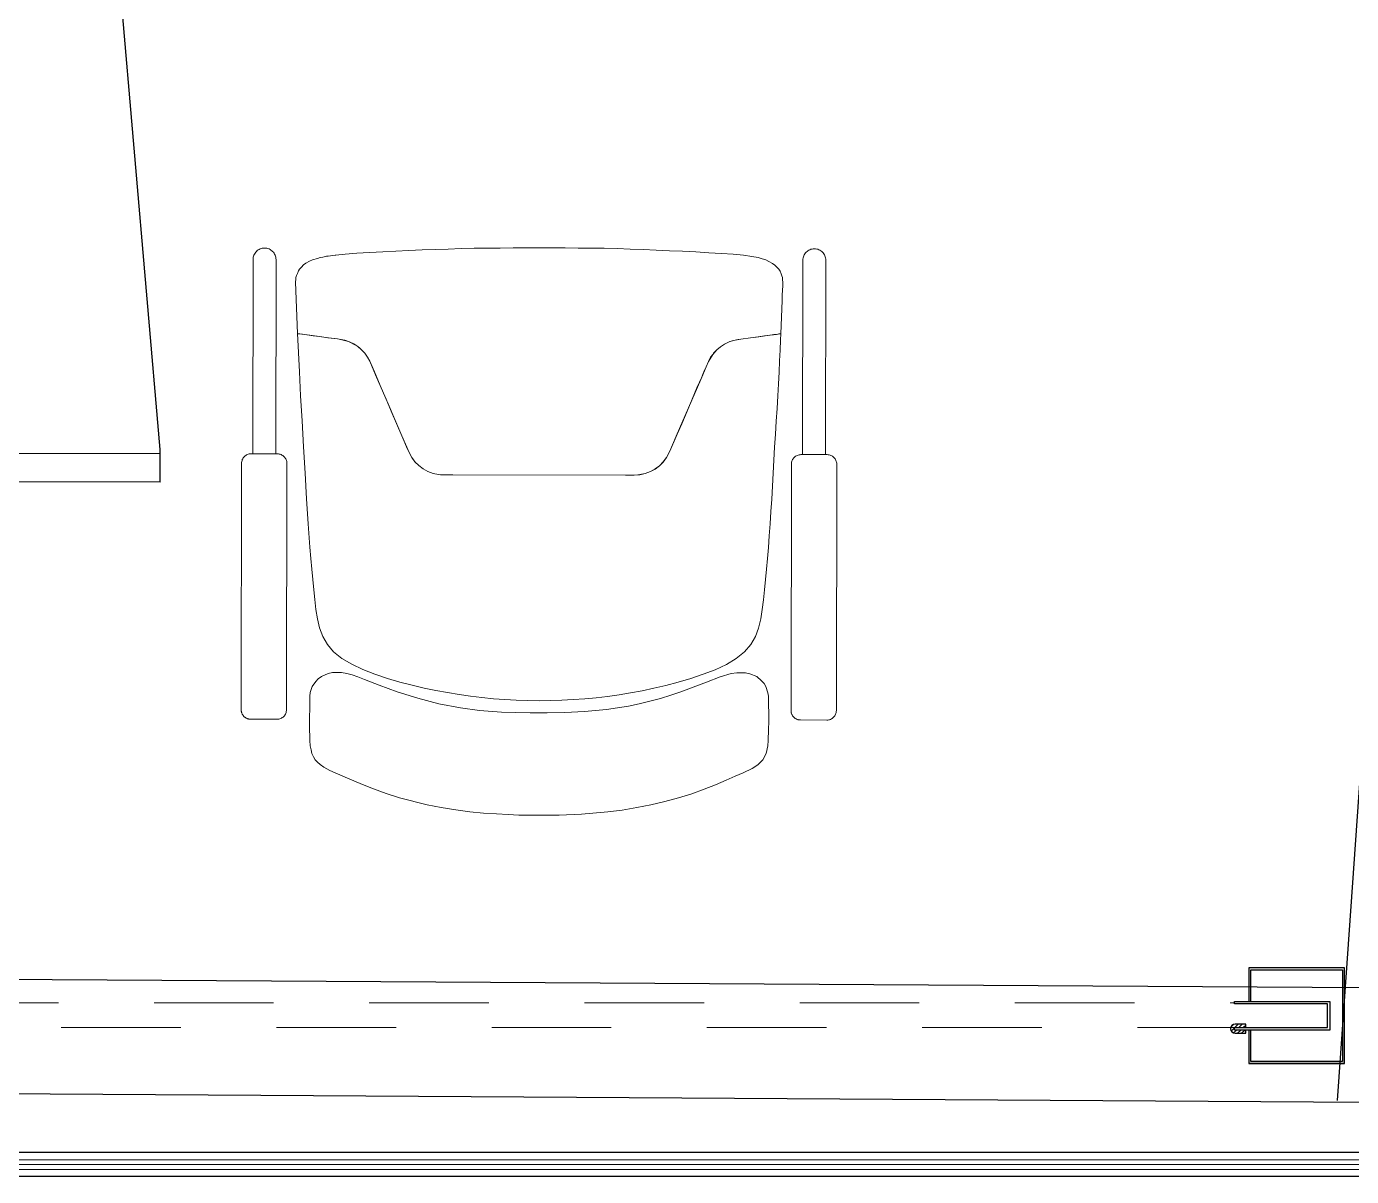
# Model space of a CAD drawing. Header units: inches. Extents: x 54 to 199, y 70 to 109.
# Drawn here: x 132.937 to 134.323, y 72.515 to 73.718 of the extents above; entities that cross this region are included whole.
import ezdxf
from ezdxf.enums import TextEntityAlignment as Align

# ---------------------------------------------------------------- set-up
doc = ezdxf.new("R2010")
doc.units = ezdxf.units.IN
doc.header["$MEASUREMENT"] = 0
for name, pattern in [('21212-FC-A-XREF-GROUND FLOOR PLAN-REV-31-10-12$0$HIDDEN', [0.375, 0.25, -0.125]), ('ACAD_ISO03W100', [30, 12, -18]), ('HIDDEN', [0.375, 0.25, -0.125]), ('HIDDEN2', [0.1875, 0.125, -0.0625])]:
    doc.linetypes.add(name, pattern=pattern)
for name, color, linetype, lineweight in [('21212-FC-A-XREF-GROUND FLOOR PLAN-REV-31-10-12$0$HIDDEN-EEE', 6, '21212-FC-A-XREF-GROUND FLOOR PLAN-REV-31-10-12$0$HIDDEN', 9), ('GLASS-EEE', 140, 'Continuous', 5), ('HIDDEN-EEE', 6, 'HIDDEN', 9)]:
    doc.layers.add(name, color=color, linetype=linetype, lineweight=lineweight)
for name, color, linetype in [('A002_Pen02', 2, 'Continuous'), ('DETAIL', 2, 'Continuous'), ('FINISH-AR', 252, 'Continuous'), ('Fixation', 1, 'Continuous'), ('hatch', 2, 'Continuous'), ('HATCH-AR', 251, 'Continuous')]:
    doc.layers.add(name, color=color, linetype=linetype)
doc.layers.add('GOLDCLADDING', color=7, linetype='Continuous', true_color=0xffc20a)
doc.styles.add('ROMANS', font='romans.shx')

# ---------------------------------------------------------------- blocks, each defined once
blk = doc.blocks.new('GRWRFHRH')
at = {"color": 252, "lineweight": 25}
for p, q in [((-6.9011, 0.606), (-6.9994, 1.7489)), ((-6.901, 0.5718), (-6.9009, 0.6016)), ((-6.901, 0.5718), (-7.501, 0.5727))]:
    blk.add_line(p, q, dxfattribs=at)
at = {"color": 252, "linetype": 'Continuous'}
for p, q in [((6.7345, -0.1296, 0.1445), (-8.3291, -0.1296, -0.1104)), ((6.7345, -0.1546, 0.1461), (-8.3291, -0.1546, -0.1104)), ((6.7345, -0.1546, 0.1461), (-8.3291, -0.1546, -0.1104))]:
    blk.add_line(p, q, dxfattribs=at)
at = {"color": 252, "lineweight": 25}
blk.add_arc((-6.9509, 0.6017), 0.05, 359.915, 4.915, dxfattribs=at)
at = {"layer": '21212-FC-A-XREF-GROUND FLOOR PLAN-REV-31-10-12$0$HIDDEN-EEE', "color": 252, "linetype": 'HIDDEN', "ltscale": 0.5}
for p, q in [((-8.4824, 0.0272), (-5.7778, 0.0272)), ((-8.5794, 0.0012), (-5.7662, 0.0012))]:
    blk.add_line(p, q, dxfattribs=at)
at = {"layer": 'A002_Pen02', "color": 252, "linetype": 'ACAD_ISO03W100'}
blk.add_line((-7.5009, 0.6027), (-6.9009, 0.6018), dxfattribs=at)
at = {"layer": 'DETAIL', "color": 252, "linetype": 'Continuous'}
blk.add_line((6.7345, -0.1546, 0.1461), (-8.3291, -0.1546, -0.1104), dxfattribs=at)
at = {"layer": 'FINISH-AR', "color": 252}
blk.add_line((-5.6703, -0.0749), (-5.6352, 0.4206), dxfattribs=at)
at = {"layer": 'FINISH-AR', "color": 252, "linetype": 'HIDDEN2', "ltscale": 0.5}
for p, q in [((-5.6628, 0.0637), (-5.7628, 0.0637)), ((-5.7628, 0.0637), (-5.7628, 0.0287)), ((-5.7608, 0.0287), (-5.7608, 0.0617)), ((-5.7608, 0.0617), (-5.6648, 0.0617)), ((-5.6648, 0.0617), (-5.6648, -0.0342)), ((-5.6628, -0.0362), (-5.6628, 0.0637)), ((-5.7778, 0.0287), (-5.6783, 0.0287)), ((-5.7778, 0.0262), (-5.7778, 0.0287)), ((-5.7628, 0.0287), (-5.7608, 0.0287)), ((-5.6783, 0.0287), (-5.6783, -0.0013)), ((-5.6808, 0.0262), (-5.7778, 0.0262)), ((-5.6808, 0.0012), (-5.6808, 0.0262)), ((-5.7778, -0.0013), (-5.7778, 0.0012)), ((-5.7778, 0.0012), (-5.6808, 0.0012)), ((-5.6783, -0.0013), (-5.7778, -0.0013)), ((-5.7608, -0.0013), (-5.7628, -0.0013)), ((-5.7628, -0.0013), (-5.7628, -0.0362)), ((-5.7608, -0.0342), (-5.7608, -0.0013)), ((-5.6628, -0.0362), (-5.7628, -0.0362)), ((-5.7628, -0.0362), (-5.6628, -0.0362)), ((-5.6648, -0.0342), (-5.7608, -0.0342)), ((-5.6648, -0.0342), (-5.7608, -0.0342))]:
    blk.add_line(p, q, dxfattribs=at)
at = {"layer": 'Fixation', "color": 252}
for p, q in [((-5.7662, 0.0047), (-5.7772, 0.0047)), ((-5.7662, 0.0012), (-5.7662, 0.0047)), ((-5.7772, -0.0047), (-5.7662, -0.0047)), ((-5.7662, -0.0047), (-5.7662, -0.0013))]:
    blk.add_line(p, q, dxfattribs=at)
blk.add_arc((-5.7772, 0), 0.00475, 90, 270, dxfattribs=at)
at = {"layer": 'GLASS-EEE', "color": 252}
for p, q in [((6.7295, -0.1371, 0.1436), (-8.3241, -0.1371, -0.1104)), ((6.7295, -0.1471, 0.1436), (-8.3241, -0.1471, -0.1104)), ((6.7225, -0.1421, 0.1437), (-8.3171, -0.1421, -0.1102))]:
    blk.add_line(p, q, dxfattribs=at)
at = {"layer": 'hatch', "color": 252, "linetype": 'Continuous'}
for p, q in [((-5.7816, 0.0018), (-5.779, 0.0044)), ((-5.7813, -0.0024), (-5.7787, 0.0003)), ((-5.7777, 0.0012), (-5.7742, 0.0047)), ((-5.7733, 0.0012), (-5.7698, 0.0047)), ((-5.7689, 0.0012), (-5.7662, 0.0039)), ((-5.779, -0.0044), (-5.7758, -0.0013)), ((-5.7749, -0.0047), (-5.7714, -0.0013)), ((-5.7705, -0.0047), (-5.767, -0.0013))]:
    blk.add_line(p, q, dxfattribs=at)
at = {"layer": 'HATCH-AR', "color": 252}
for p, q in [((-8.6284, 0.0616), (-5.6397, 0.043)), ((-5.6404, -0.077), (-8.6291, -0.0584))]:
    blk.add_line(p, q, dxfattribs=at)
at = {"layer": 'HIDDEN-EEE', "color": 252, "linetype": 'HIDDEN2', "ltscale": 300}
for p, q in [((-6.8042, 0.6015), (-6.8039, 0.8047)), ((-6.7802, 0.6014), (-6.7799, 0.8047)), ((-6.7449, 0.8029), (-6.7417, 0.8044)), ((-6.7417, 0.8044), (-6.7365, 0.8059)), ((-6.7365, 0.8059), (-6.7336, 0.8068)), ((-6.7336, 0.8068), (-6.731, 0.8073)), ((-6.731, 0.8073), (-6.727, 0.8081)), ((-6.727, 0.8081), (-6.7254, 0.8082)), ((-6.7254, 0.8082), (-6.7182, 0.8093)), ((-6.7182, 0.8093), (-6.7172, 0.8092)), ((-6.7172, 0.8092), (-6.7075, 0.8103)), ((-6.7075, 0.8103), (-6.6953, 0.8112)), ((-6.6953, 0.8112), (-6.6821, 0.812)), ((-6.6821, 0.812), (-6.6683, 0.8127)), ((-6.6683, 0.8127), (-6.6546, 0.8134)), ((-6.6546, 0.8134), (-6.6409, 0.814)), ((-6.6409, 0.814), (-6.6272, 0.8147)), ((-6.6272, 0.8147), (-6.6136, 0.8153)), ((-6.6136, 0.8153), (-6.6, 0.8157)), ((-6.6, 0.8157), (-6.5864, 0.8161)), ((-6.5864, 0.8161), (-6.5728, 0.8164)), ((-6.5728, 0.8164), (-6.5591, 0.8166)), ((-6.5591, 0.8166), (-6.5455, 0.8167)), ((-6.5455, 0.8167), (-6.5319, 0.8168)), ((-6.5319, 0.8168), (-6.5183, 0.8168)), ((-6.5183, 0.8168), (-6.5047, 0.8168)), ((-6.5047, 0.8168), (-6.4911, 0.8168)), ((-6.4911, 0.8168), (-6.4775, 0.8168)), ((-6.4775, 0.8168), (-6.4639, 0.8167)), ((-6.4639, 0.8167), (-6.4503, 0.8166)), ((-6.4503, 0.8166), (-6.4367, 0.8164)), ((-6.4367, 0.8164), (-6.4231, 0.8161)), ((-6.4231, 0.8161), (-6.4095, 0.8157)), ((-6.4095, 0.8157), (-6.3959, 0.8152)), ((-6.3959, 0.8152), (-6.3823, 0.8146)), ((-6.3823, 0.8146), (-6.3686, 0.8139)), ((-6.3686, 0.8139), (-6.3549, 0.8133)), ((-6.3549, 0.8133), (-6.3411, 0.8126)), ((-6.3411, 0.8126), (-6.3274, 0.8118)), ((-6.3274, 0.8118), (-6.3142, 0.8111)), ((-6.3142, 0.8111), (-6.302, 0.8102)), ((-6.302, 0.8102), (-6.2913, 0.8091)), ((-6.2913, 0.8091), (-6.2825, 0.8079)), ((-6.2825, 0.8079), (-6.2758, 0.8067)), ((-6.2758, 0.8067), (-6.2718, 0.8053)), ((-6.2718, 0.8053), (-6.2678, 0.8042)), ((-6.2678, 0.8042), (-6.2646, 0.8027)), ((-6.2294, 0.6006), (-6.2291, 0.8039)), ((-6.2054, 0.6006), (-6.2051, 0.8038)), ((-6.7585, 0.7879), (-6.7576, 0.7899)), ((-6.7576, 0.7899), (-6.7565, 0.7927)), ((-6.7565, 0.7927), (-6.7552, 0.7947)), ((-6.7552, 0.7947), (-6.7534, 0.7967)), ((-6.7534, 0.7967), (-6.7511, 0.7991)), ((-6.7511, 0.7991), (-6.7486, 0.8009)), ((-6.7486, 0.8009), (-6.7449, 0.8029)), ((-6.2646, 0.8027), (-6.2609, 0.8007)), ((-6.2609, 0.8007), (-6.2584, 0.7989)), ((-6.2584, 0.7989), (-6.2561, 0.7965)), ((-6.2561, 0.7965), (-6.2543, 0.7945)), ((-6.2543, 0.7945), (-6.253, 0.7925)), ((-6.253, 0.7925), (-6.2519, 0.7897)), ((-6.2519, 0.7897), (-6.251, 0.7877)), ((-6.7595, 0.781), (-6.7592, 0.784)), ((-6.7573, 0.7272), (-6.7595, 0.781)), ((-6.7592, 0.784), (-6.759, 0.786)), ((-6.759, 0.786), (-6.7585, 0.7879)), ((-6.251, 0.7877), (-6.2505, 0.7858)), ((-6.2502, 0.7771), (-6.2506, 0.7677)), ((-6.2505, 0.7858), (-6.2503, 0.7838)), ((-6.2503, 0.7838), (-6.25, 0.7808)), ((-6.25, 0.7808), (-6.2502, 0.7771)), ((-6.2508, 0.7619), (-6.2522, 0.727)), ((-6.2506, 0.7677), (-6.2508, 0.7619)), ((-6.7566, 0.7271), (-6.7573, 0.7272)), ((-6.7573, 0.7272), (-6.7496, 0.7262)), ((-6.7555, 0.6872), (-6.7573, 0.7272)), ((-6.7573, 0.7272), (-6.7573, 0.7272)), ((-6.7556, 0.727), (-6.7566, 0.7271)), ((-6.7528, 0.7266), (-6.7556, 0.727)), ((-6.7496, 0.7262), (-6.7528, 0.7266)), ((-6.7411, 0.725), (-6.7496, 0.7262)), ((-6.7496, 0.7262), (-6.7343, 0.7241)), ((-6.7343, 0.7241), (-6.7411, 0.725)), ((-6.7257, 0.7229), (-6.7343, 0.7241)), ((-6.7343, 0.7241), (-6.725, 0.7228)), ((-6.7155, 0.7216), (-6.7257, 0.7229)), ((-6.725, 0.7228), (-6.7155, 0.7216)), ((-6.7125, 0.7211), (-6.7155, 0.7216)), ((-6.7155, 0.7216), (-6.7078, 0.7202)), ((-6.704, 0.7189), (-6.7125, 0.7211)), ((-6.2941, 0.7214), (-6.3018, 0.72)), ((-6.3018, 0.72), (-6.2968, 0.721)), ((-6.2968, 0.721), (-6.2941, 0.7214)), ((-6.2839, 0.7228), (-6.2941, 0.7214)), ((-6.2941, 0.7214), (-6.2839, 0.7228)), ((-6.2839, 0.7228), (-6.2752, 0.7239)), ((-6.2759, 0.7238), (-6.2839, 0.7228)), ((-6.2691, 0.7248), (-6.2759, 0.7238)), ((-6.2752, 0.7239), (-6.2684, 0.7249)), ((-6.2638, 0.7255), (-6.2691, 0.7248)), ((-6.2684, 0.7249), (-6.2632, 0.7256)), ((-6.2599, 0.726), (-6.2638, 0.7255)), ((-6.2632, 0.7256), (-6.2594, 0.7261)), ((-6.2571, 0.7264), (-6.2599, 0.726)), ((-6.2594, 0.7261), (-6.2567, 0.7264)), ((-6.2552, 0.7266), (-6.2571, 0.7264)), ((-6.2567, 0.7264), (-6.2549, 0.7267)), ((-6.2541, 0.7268), (-6.2552, 0.7266)), ((-6.2549, 0.7267), (-6.2522, 0.727)), ((-6.253, 0.7269), (-6.2541, 0.7268)), ((-6.2522, 0.727), (-6.253, 0.7269)), ((-6.2525, 0.7206), (-6.2529, 0.71)), ((-6.2522, 0.727), (-6.2525, 0.7206)), ((-6.7078, 0.7202), (-6.703, 0.7186)), ((-6.7012, 0.7177), (-6.704, 0.7189)), ((-6.703, 0.7186), (-6.6985, 0.7164)), ((-6.6943, 0.7137), (-6.7012, 0.7177)), ((-6.6985, 0.7164), (-6.6943, 0.7137)), ((-6.6924, 0.7121), (-6.6943, 0.7137)), ((-6.6943, 0.7137), (-6.6908, 0.7107)), ((-6.687, 0.7067), (-6.6924, 0.7121)), ((-6.6908, 0.7107), (-6.687, 0.7067)), ((-6.6841, 0.7026), (-6.687, 0.7067)), ((-6.687, 0.7067), (-6.6841, 0.7026)), ((-6.3234, 0.7053), (-6.3191, 0.7103)), ((-6.3225, 0.7066), (-6.3234, 0.7053)), ((-6.3188, 0.7106), (-6.3225, 0.7066)), ((-6.3191, 0.7103), (-6.3153, 0.7135)), ((-6.3153, 0.7135), (-6.3188, 0.7106)), ((-6.3111, 0.7162), (-6.3153, 0.7135)), ((-6.3153, 0.7135), (-6.3111, 0.7162)), ((-6.3111, 0.7162), (-6.3056, 0.7188)), ((-6.3062, 0.7185), (-6.3111, 0.7162)), ((-6.3018, 0.72), (-6.3062, 0.7185)), ((-6.3056, 0.7188), (-6.3018, 0.72)), ((-6.2529, 0.71), (-6.2534, 0.6988)), ((-6.6817, 0.6982), (-6.6841, 0.7026)), ((-6.6841, 0.7026), (-6.6817, 0.6982)), ((-6.6793, 0.6925), (-6.6817, 0.6982)), ((-6.6817, 0.6982), (-6.677, 0.6872)), ((-6.3278, 0.698), (-6.3302, 0.6925)), ((-6.3302, 0.6925), (-6.3278, 0.698)), ((-6.3278, 0.698), (-6.3234, 0.7053)), ((-6.3255, 0.7025), (-6.3278, 0.698)), ((-6.3234, 0.7053), (-6.3255, 0.7025)), ((-6.2534, 0.6988), (-6.254, 0.687)), ((-6.7542, 0.6622), (-6.7555, 0.6872)), ((-6.6747, 0.6817), (-6.6793, 0.6925)), ((-6.677, 0.6872), (-6.6698, 0.6704)), ((-6.6698, 0.6704), (-6.6747, 0.6817)), ((-6.3359, 0.6793), (-6.3614, 0.62)), ((-6.3398, 0.6703), (-6.3349, 0.6816)), ((-6.3325, 0.6871), (-6.3359, 0.6793)), ((-6.3349, 0.6816), (-6.3302, 0.6925)), ((-6.3302, 0.6925), (-6.3325, 0.6871)), ((-6.254, 0.687), (-6.2547, 0.6748)), ((-6.6648, 0.6586), (-6.6698, 0.6704)), ((-6.6698, 0.6704), (-6.6626, 0.6536)), ((-6.3448, 0.6585), (-6.3398, 0.6703)), ((-6.2547, 0.6748), (-6.2554, 0.6621)), ((-6.7527, 0.6359), (-6.7542, 0.6622)), ((-6.6594, 0.6462), (-6.6648, 0.6586)), ((-6.6626, 0.6536), (-6.6556, 0.6372)), ((-6.3502, 0.646), (-6.3448, 0.6585)), ((-6.2554, 0.6621), (-6.2561, 0.649)), ((-6.6538, 0.633), (-6.6594, 0.6462)), ((-6.6556, 0.6372), (-6.6483, 0.6201)), ((-6.3558, 0.6329), (-6.3502, 0.646)), ((-6.2561, 0.649), (-6.257, 0.6357)), ((-6.751, 0.6087), (-6.7527, 0.6359)), ((-6.6483, 0.6201), (-6.6538, 0.633)), ((-6.3605, 0.622), (-6.3558, 0.6329)), ((-6.257, 0.6357), (-6.2578, 0.6221)), ((-6.6423, 0.6063), (-6.6483, 0.6201)), ((-6.6483, 0.6201), (-6.6408, 0.6027)), ((-6.3682, 0.6041), (-6.3605, 0.622)), ((-6.3614, 0.62), (-6.3682, 0.6041)), ((-6.2578, 0.6221), (-6.2586, 0.6085)), ((-6.7785, 0.6014), (-6.8059, 0.6015)), ((-6.7495, 0.5813), (-6.751, 0.6087)), ((-6.6408, 0.6027), (-6.6423, 0.6063)), ((-6.638, 0.5977), (-6.6408, 0.6027)), ((-6.6408, 0.6027), (-6.638, 0.5976)), ((-6.6346, 0.5931), (-6.638, 0.5977)), ((-6.638, 0.5976), (-6.6343, 0.5928)), ((-6.3753, 0.5927), (-6.3716, 0.5975)), ((-6.3716, 0.5976), (-6.375, 0.593)), ((-6.3682, 0.6041), (-6.3716, 0.5976)), ((-6.3716, 0.5975), (-6.3682, 0.6041)), ((-6.2586, 0.6085), (-6.2594, 0.5948)), ((-6.2311, 0.6006), (-6.2037, 0.6006)), ((-6.8159, 0.5915), (-6.8163, 0.3338)), ((-6.7689, 0.3338), (-6.7685, 0.5914)), ((-6.631, 0.5895), (-6.6346, 0.5931)), ((-6.6343, 0.5928), (-6.6306, 0.5891)), ((-6.6306, 0.5891), (-6.631, 0.5895)), ((-6.626, 0.5856), (-6.6306, 0.5891)), ((-6.6306, 0.5891), (-6.626, 0.5856)), ((-6.6211, 0.583), (-6.626, 0.5856)), ((-6.626, 0.5856), (-6.6211, 0.583)), ((-6.6157, 0.5809), (-6.6211, 0.583)), ((-6.6211, 0.583), (-6.6157, 0.5809)), ((-6.3885, 0.5829), (-6.394, 0.5808)), ((-6.394, 0.5808), (-6.3885, 0.5829)), ((-6.3885, 0.5829), (-6.3836, 0.5856)), ((-6.3836, 0.5855), (-6.3885, 0.5829)), ((-6.3791, 0.589), (-6.3836, 0.5855)), ((-6.3836, 0.5856), (-6.3791, 0.589)), ((-6.375, 0.593), (-6.3791, 0.589)), ((-6.3791, 0.589), (-6.3753, 0.5927)), ((-6.2594, 0.5948), (-6.2602, 0.5811)), ((-6.2415, 0.333), (-6.2411, 0.5906)), ((-6.1937, 0.5906), (-6.1941, 0.3329)), ((-6.748, 0.5543), (-6.7495, 0.5813)), ((-6.6101, 0.5797), (-6.6157, 0.5809)), ((-6.6157, 0.5809), (-6.6101, 0.5797)), ((-6.6081, 0.5796), (-6.6101, 0.5797)), ((-6.6101, 0.5797), (-6.6081, 0.5796)), ((-6.5952, 0.5793), (-6.6081, 0.5796)), ((-6.6081, 0.5796), (-6.5952, 0.5793)), ((-6.4145, 0.5792), (-6.5952, 0.5793)), ((-6.5952, 0.5793), (-6.4144, 0.5792)), ((-6.4053, 0.5792), (-6.4145, 0.5792)), ((-6.4144, 0.5792), (-6.4053, 0.5792)), ((-6.4015, 0.5795), (-6.4053, 0.5792)), ((-6.4053, 0.5792), (-6.4015, 0.5795)), ((-6.394, 0.5808), (-6.4015, 0.5795)), ((-6.4015, 0.5795), (-6.3996, 0.5796)), ((-6.3996, 0.5796), (-6.394, 0.5808)), ((-6.2602, 0.5811), (-6.2609, 0.5675)), ((-6.7464, 0.5283), (-6.748, 0.5543)), ((-6.2617, 0.5541), (-6.2625, 0.541)), ((-6.2609, 0.5675), (-6.2617, 0.5541)), ((-6.2625, 0.541), (-6.2633, 0.5281)), ((-6.7446, 0.5038), (-6.7464, 0.5283)), ((-6.2633, 0.5281), (-6.2642, 0.5156)), ((-6.2642, 0.5156), (-6.2651, 0.5036)), ((-6.7436, 0.4921), (-6.7446, 0.5038)), ((-6.2651, 0.5036), (-6.2661, 0.492)), ((-6.7426, 0.4809), (-6.7436, 0.4921)), ((-6.2661, 0.492), (-6.2671, 0.4807)), ((-6.7415, 0.4699), (-6.7426, 0.4809)), ((-6.2671, 0.4807), (-6.2682, 0.4698)), ((-6.7404, 0.4593), (-6.7415, 0.4699)), ((-6.7393, 0.4489), (-6.7404, 0.4593)), ((-6.2693, 0.4591), (-6.2704, 0.4487)), ((-6.2682, 0.4698), (-6.2693, 0.4591)), ((-6.7381, 0.4387), (-6.7393, 0.4489)), ((-6.2704, 0.4487), (-6.2716, 0.4385)), ((-6.7366, 0.4288), (-6.7381, 0.4387)), ((-6.2716, 0.4385), (-6.2732, 0.4287)), ((-6.7343, 0.4194), (-6.7366, 0.4288)), ((-6.731, 0.4104), (-6.7343, 0.4194)), ((-6.2754, 0.4192), (-6.2788, 0.4103)), ((-6.2732, 0.4287), (-6.2754, 0.4192)), ((-6.7262, 0.4021), (-6.731, 0.4104)), ((-6.7197, 0.3944), (-6.7262, 0.4021)), ((-6.2836, 0.4019), (-6.2901, 0.3942)), ((-6.2788, 0.4103), (-6.2836, 0.4019)), ((-6.7111, 0.3875), (-6.7197, 0.3944)), ((-6.2901, 0.3942), (-6.2987, 0.3873)), ((-6.7007, 0.3813), (-6.7111, 0.3875)), ((-6.6891, 0.3758), (-6.7007, 0.3813)), ((-6.6765, 0.3709), (-6.6891, 0.3758)), ((-6.3208, 0.3756), (-6.3333, 0.3708)), ((-6.3091, 0.3811), (-6.3208, 0.3756)), ((-6.2987, 0.3873), (-6.3091, 0.3811)), ((-6.7421, 0.3582, 0.4194), (-6.7384, 0.3633, 0.4194)), ((-6.7384, 0.3633, 0.4194), (-6.7357, 0.3661, 0.4194)), ((-6.7357, 0.3661, 0.4194), (-6.7324, 0.3686, 0.4194)), ((-6.7324, 0.3686, 0.4194), (-6.7254, 0.3715, 0.4194)), ((-6.7254, 0.3715, 0.4194), (-6.7208, 0.3727, 0.4194)), ((-6.7208, 0.3727, 0.4194), (-6.7157, 0.3728, 0.4194)), ((-6.7157, 0.3728, 0.4194), (-6.7115, 0.3727, 0.4194)), ((-6.7115, 0.3727, 0.4194), (-6.7059, 0.3716, 0.4194)), ((-6.7059, 0.3716, 0.4194), (-6.7002, 0.3702, 0.4194)), ((-6.7002, 0.3702, 0.4194), (-6.6942, 0.3682, 0.4194)), ((-6.6942, 0.3682, 0.4194), (-6.6874, 0.3655, 0.4194)), ((-6.6874, 0.3655, 0.4194), (-6.6722, 0.3596, 0.4194)), ((-6.6635, 0.3665), (-6.6765, 0.3709)), ((-6.6504, 0.3627), (-6.6635, 0.3665)), ((-6.6375, 0.3593), (-6.6504, 0.3627)), ((-6.3595, 0.3626), (-6.3723, 0.3592)), ((-6.3464, 0.3664), (-6.3595, 0.3626)), ((-6.3566, 0.3525, 0.4194), (-6.3299, 0.3626, 0.4194)), ((-6.3333, 0.3708), (-6.3464, 0.3664)), ((-6.3299, 0.3626, 0.4194), (-6.3156, 0.3681, 0.4194)), ((-6.3156, 0.3681, 0.4194), (-6.3039, 0.3715, 0.4194)), ((-6.3039, 0.3715, 0.4194), (-6.2983, 0.3725, 0.4194)), ((-6.2983, 0.3725, 0.4194), (-6.289, 0.3725, 0.4194)), ((-6.289, 0.3725, 0.4194), (-6.2844, 0.3713, 0.4194)), ((-6.2844, 0.3713, 0.4194), (-6.2774, 0.3684, 0.4194)), ((-6.2774, 0.3684, 0.4194), (-6.2723, 0.364, 0.4194)), ((-6.2723, 0.364, 0.4194), (-6.2697, 0.3612, 0.4194)), ((-6.2697, 0.3612, 0.4194), (-6.2677, 0.3581, 0.4194)), ((-6.7449, 0.3132, 0.4194), (-6.7447, 0.348, 0.4194)), ((-6.7447, 0.348, 0.4194), (-6.7442, 0.3517, 0.4194)), ((-6.7442, 0.3517, 0.4194), (-6.7421, 0.3582, 0.4194)), ((-6.6722, 0.3596, 0.4194), (-6.6533, 0.3526, 0.4194)), ((-6.6533, 0.3526, 0.4194), (-6.6318, 0.3457, 0.4194)), ((-6.625, 0.3563), (-6.6375, 0.3593)), ((-6.6127, 0.3537), (-6.625, 0.3563)), ((-6.6005, 0.3516), (-6.6127, 0.3537)), ((-6.5885, 0.3495), (-6.6005, 0.3516)), ((-6.5766, 0.3478), (-6.5885, 0.3495)), ((-6.5646, 0.3464), (-6.5766, 0.3478)), ((-6.5527, 0.3452), (-6.5646, 0.3464)), ((-6.4452, 0.3463), (-6.4571, 0.3452)), ((-6.4333, 0.3477), (-6.4452, 0.3463)), ((-6.4213, 0.3494), (-6.4333, 0.3477)), ((-6.4093, 0.3513), (-6.4213, 0.3494)), ((-6.3972, 0.3536), (-6.4093, 0.3513)), ((-6.3848, 0.3562), (-6.3972, 0.3536)), ((-6.3723, 0.3592), (-6.3848, 0.3562)), ((-6.378, 0.3456, 0.4194), (-6.3671, 0.349, 0.4194)), ((-6.3671, 0.349, 0.4194), (-6.3566, 0.3525, 0.4194)), ((-6.2677, 0.3581, 0.4194), (-6.2656, 0.3515, 0.4194)), ((-6.2656, 0.3515, 0.4194), (-6.2651, 0.3478, 0.4194)), ((-6.2651, 0.3478, 0.4194), (-6.265, 0.3393, 0.4194)), ((-6.6318, 0.3457, 0.4194), (-6.6097, 0.3399, 0.4194)), ((-6.6097, 0.3399, 0.4194), (-6.587, 0.3356, 0.4194)), ((-6.587, 0.3356, 0.4194), (-6.5672, 0.3329, 0.4194)), ((-6.5672, 0.3329, 0.4194), (-6.5443, 0.3312, 0.4194)), ((-6.5407, 0.3443), (-6.5527, 0.3452)), ((-6.5288, 0.3437), (-6.5407, 0.3443)), ((-6.5169, 0.3433), (-6.5288, 0.3437)), ((-6.5049, 0.3432), (-6.5169, 0.3433)), ((-6.493, 0.3433), (-6.5049, 0.3432)), ((-6.481, 0.3437), (-6.493, 0.3433)), ((-6.4691, 0.3443), (-6.481, 0.3437)), ((-6.4571, 0.3452), (-6.4691, 0.3443)), ((-6.4574, 0.3318, 0.4194), (-6.4345, 0.3339, 0.4194)), ((-6.4345, 0.3339, 0.4194), (-6.4114, 0.3375, 0.4194)), ((-6.4114, 0.3375, 0.4194), (-6.4001, 0.3398, 0.4194)), ((-6.4001, 0.3398, 0.4194), (-6.378, 0.3456, 0.4194)), ((-6.265, 0.3393, 0.4194), (-6.2648, 0.3299, 0.4194)), ((-6.8063, 0.3238), (-6.7789, 0.3238)), ((-6.5443, 0.3312, 0.4194), (-6.5143, 0.3304, 0.4194)), ((-6.5143, 0.3304, 0.4194), (-6.4963, 0.3305, 0.4194)), ((-6.4963, 0.3305, 0.4194), (-6.4781, 0.3308, 0.4194)), ((-6.4781, 0.3308, 0.4194), (-6.4574, 0.3318, 0.4194)), ((-6.2648, 0.3214, 0.4194), (-6.265, 0.313, 0.4194)), ((-6.2648, 0.3299, 0.4194), (-6.2648, 0.3214, 0.4194)), ((-6.2041, 0.3229), (-6.2315, 0.323)), ((-6.7447, 0.3057, 0.4194), (-6.7449, 0.3132, 0.4194)), ((-6.7449, 0.3132, 0.4194), (-6.7449, 0.3132, 0.4194)), ((-6.7445, 0.3017, 0.4194), (-6.7447, 0.3057, 0.4194)), ((-6.265, 0.313, 0.4194), (-6.2654, 0.3015, 0.4194)), ((-6.7442, 0.2961, 0.4194), (-6.7445, 0.3017, 0.4194)), ((-6.7432, 0.2918, 0.4194), (-6.7442, 0.2961, 0.4194)), ((-6.7423, 0.288, 0.4194), (-6.7432, 0.2918, 0.4194)), ((-6.2657, 0.2959, 0.4194), (-6.2675, 0.2879, 0.4194)), ((-6.2654, 0.3015, 0.4194), (-6.2657, 0.2959, 0.4194)), ((-6.7407, 0.2846, 0.4194), (-6.7423, 0.288, 0.4194)), ((-6.7389, 0.2815, 0.4194), (-6.7407, 0.2846, 0.4194)), ((-6.7366, 0.2788, 0.4194), (-6.7389, 0.2815, 0.4194)), ((-6.7338, 0.2763, 0.4194), (-6.7366, 0.2788, 0.4194)), ((-6.271, 0.2813, 0.4194), (-6.2761, 0.2761, 0.4194)), ((-6.2675, 0.2879, 0.4194), (-6.271, 0.2813, 0.4194)), ((-6.73, 0.2737, 0.4194), (-6.7338, 0.2763, 0.4194)), ((-6.7236, 0.2701, 0.4194), (-6.73, 0.2737, 0.4194)), ((-6.7101, 0.2642, 0.4194), (-6.7236, 0.2701, 0.4194)), ((-6.6896, 0.2554, 0.4194), (-6.7101, 0.2642, 0.4194)), ((-6.2998, 0.2641, 0.4194), (-6.3094, 0.2599, 0.4194)), ((-6.2916, 0.2677, 0.4194), (-6.2998, 0.2641, 0.4194)), ((-6.2821, 0.2723, 0.4194), (-6.2916, 0.2677, 0.4194)), ((-6.2761, 0.2761, 0.4194), (-6.2821, 0.2723, 0.4194)), ((-6.6781, 0.251, 0.4194), (-6.6896, 0.2554, 0.4194)), ((-6.6646, 0.246, 0.4194), (-6.6781, 0.251, 0.4194)), ((-6.3323, 0.2505, 0.4194), (-6.3453, 0.2459, 0.4194)), ((-6.3203, 0.2553, 0.4194), (-6.3323, 0.2505, 0.4194)), ((-6.3094, 0.2599, 0.4194), (-6.3203, 0.2553, 0.4194)), ((-6.6509, 0.2417, 0.4194), (-6.6646, 0.246, 0.4194)), ((-6.6219, 0.2342, 0.4194), (-6.6509, 0.2417, 0.4194)), ((-6.3733, 0.2376, 0.4194), (-6.388, 0.2342, 0.4194)), ((-6.359, 0.2416, 0.4194), (-6.3733, 0.2376, 0.4194)), ((-6.3453, 0.2459, 0.4194), (-6.359, 0.2416, 0.4194)), ((-6.6071, 0.2314, 0.4194), (-6.6219, 0.2342, 0.4194)), ((-6.5918, 0.2289, 0.4194), (-6.6071, 0.2314, 0.4194)), ((-6.5772, 0.2271, 0.4194), (-6.5918, 0.2289, 0.4194)), ((-6.5629, 0.2257, 0.4194), (-6.5772, 0.2271, 0.4194)), ((-6.5495, 0.2247, 0.4194), (-6.5629, 0.2257, 0.4194)), ((-6.5373, 0.2241, 0.4194), (-6.5495, 0.2247, 0.4194)), ((-6.526, 0.2236, 0.4194), (-6.5373, 0.2241, 0.4194)), ((-6.505, 0.2235, 0.4194), (-6.526, 0.2236, 0.4194)), ((-6.4839, 0.2236, 0.4194), (-6.505, 0.2235, 0.4194)), ((-6.4605, 0.2245, 0.4194), (-6.4839, 0.2236, 0.4194)), ((-6.4329, 0.2269, 0.4194), (-6.4605, 0.2245, 0.4194)), ((-6.4181, 0.2288, 0.4194), (-6.4329, 0.2269, 0.4194)), ((-6.4028, 0.2314, 0.4194), (-6.4181, 0.2288, 0.4194)), ((-6.388, 0.2342, 0.4194), (-6.4028, 0.2314, 0.4194))]:
    blk.add_line(p, q, dxfattribs=at)
for centre, radius, start, end in [((-6.7919, 0.8047), 0.012, 359.915, 179.915), ((-6.2171, 0.8039), 0.012, 359.915, 179.915), ((-6.8059, 0.5915), 0.01, 89.915, 179.915), ((-6.7785, 0.5914), 0.01, 359.915, 89.915), ((-6.2311, 0.5906), 0.01, 89.915, 179.915), ((-6.2037, 0.5906), 0.01, 359.915, 89.915), ((-6.8063, 0.3338), 0.01, 179.915, 269.915), ((-6.7789, 0.3338), 0.01, 269.915, 359.915), ((-6.2315, 0.333), 0.01, 179.915, 269.915), ((-6.2041, 0.3329), 0.01, 269.915, 359.915)]:
    blk.add_arc(centre, radius, start, end, dxfattribs=at)
at = {"color": 252, "style": 'ROMANS'}
for p in [(-5.1176, 7.4592, 0), (3.1653, 4.7064, 0), (-5.1176, 4.6287, 0)]:
    blk.add_attdef('ELEV', text='', height=0.1035, dxfattribs=at).set_placement(p, align=Align.BOTTOM_LEFT)
for p in [(-5.1176, 7.3903, 0), (3.1653, 4.6376, 0), (-5.1176, 4.5599, 0)]:
    blk.add_attdef('LEVEL', text='', height=0.1035, dxfattribs=at).set_placement(p, align=Align.TOP_LEFT)

msp = doc.modelspace()

# ---------------------------------------------------------------- block references
at = {"layer": 'GOLDCLADDING'}
msp.add_blockref('GRWRFHRH', (139.9781, 72.6693, 0), dxfattribs=at)

doc.saveas('drawing.dxf')
